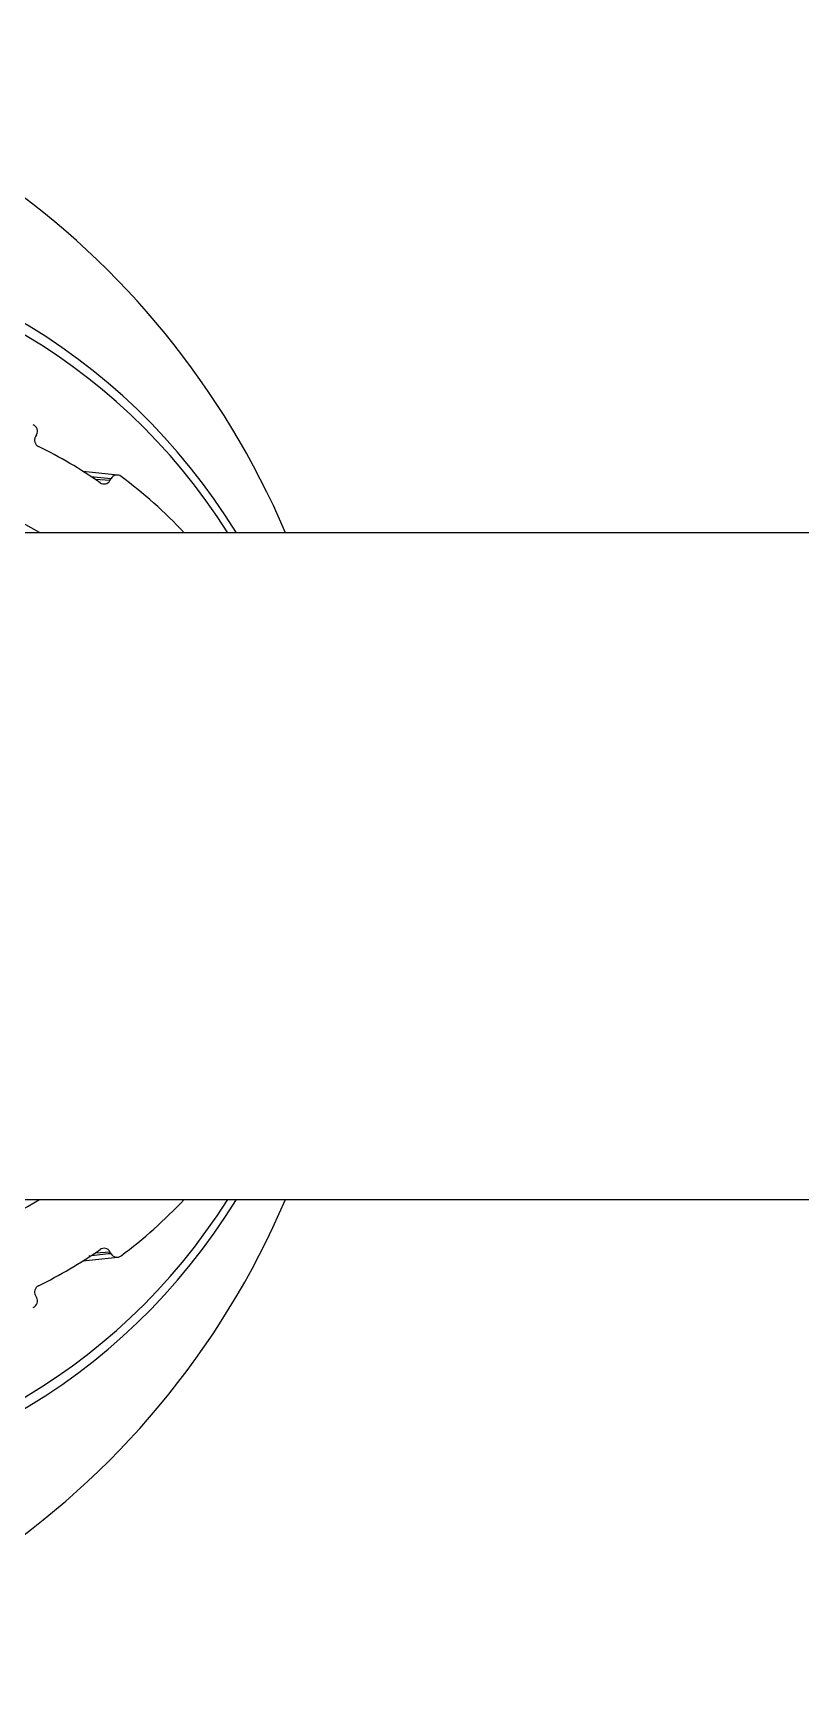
# Model space of a CAD drawing. Header units: millimetres. Extents: x -33000 to 294000, y 0 to 42408.
# Drawn here: x 136043.16 to 136065.03, y 15130.85 to 15178.33 of the extents above; entities that cross this region are included whole.
import ezdxf

# ---------------------------------------------------------------- set-up
doc = ezdxf.new("R2010")
doc.units = ezdxf.units.MM
doc.header["$LTSCALE"] = 50
doc.layers.add('arch', color=8, linetype='Continuous')

msp = doc.modelspace()

# ---------------------------------------------------------------- linework, layer by layer
at = {"layer": 'arch'}
for p, q in [((136043.249, 15166.897), (136043.218, 15166.842)), ((136045.565, 15165.746), (136044.574, 15165.852)), ((136044.795, 15165.709), (136045.374, 15165.647)), ((136045.343, 15165.592), (136044.93, 15165.619)), ((136045.343, 15165.592), (136045.374, 15165.647)), ((136097.74, 15164.105), (136037.795, 15164.105)), ((136037.795, 15145.105), (136097.74, 15145.105)), ((136044.93, 15143.59), (136045.343, 15143.617)), ((136045.374, 15143.562), (136045.343, 15143.617)), ((136044.574, 15143.357), (136045.565, 15143.463)), ((136043.218, 15142.367), (136043.249, 15142.312))]:
    msp.add_line(p, q, dxfattribs=at)
for centre, major_axis, ratio, start_param, end_param in [((136028.98, 15154.605), (0, 23.75), 0.981627, 5.12388, 6.239824), ((136034.058, 15154.605), (0, -17.898), 0.981627, 2.130294, 3.141593), ((136034.245, 15154.605), (0, 17.525), 0.981627, 5.285288, 6.283185), ((136043.079, 15166.997), (-0.001, -0.2), 0.981698, 1.052224, 2.730409), ((136043.388, 15166.742), (0, -0.2), 0.981694, 4.190228, 5.838931), ((136037.699, 15154.605), (0, -13.25), 0.981627, 2.539847, 2.696141), ((136037.699, 15154.605), (0, 11.1), 0.981627, 5.739641, 7.853982), ((136045.173, 15165.692), (0, -0.2), 0.981555, 5.680533, 7.327989), ((136045.544, 15165.547), (0, -0.2), 0.981426, 2.51177, 4.189828), ((136037.699, 15154.605), (0, -13.75), 0.981627, 2.333543, 2.51078), ((136037.699, 15154.605), (0, 11.1), 0.981627, 1.570796, 3.685137), ((136028.98, 15154.605), (0, 23.75), 0.981627, 3.141593, 4.300912), ((136034.058, 15154.605), (0, -17.898), 0.981627, 0, 1.011298), ((136034.245, 15154.605), (0, 17.525), 0.981627, 3.141593, 4.13949), ((136037.699, 15154.605), (0, -13.75), 0.981627, 0.630813, 0.80805), ((136037.699, 15154.605), (0, -13.25), 0.981627, 0.445452, 0.601746), ((136045.173, 15143.517), (0, -0.2), 0.981555, 2.095538, 3.74424), ((136045.544, 15143.662), (0, -0.2), 0.981426, 5.234829, 6.913014), ((136043.388, 15142.467), (0, -0.2), 0.981694, 3.585842, 5.233298), ((136043.079, 15142.212), (0.001, -0.2), 0.981698, 0.411191, 2.08925)]:
    msp.add_ellipse(centre, major_axis=major_axis, ratio=ratio, start_param=start_param, end_param=end_param, dxfattribs=at)
msp.add_open_spline([(136045.374, 15143.562), (136045.164, 15143.54), (136044.954, 15143.517), (136044.743, 15143.495)], degree=3, dxfattribs=at)

doc.saveas('drawing.dxf')
